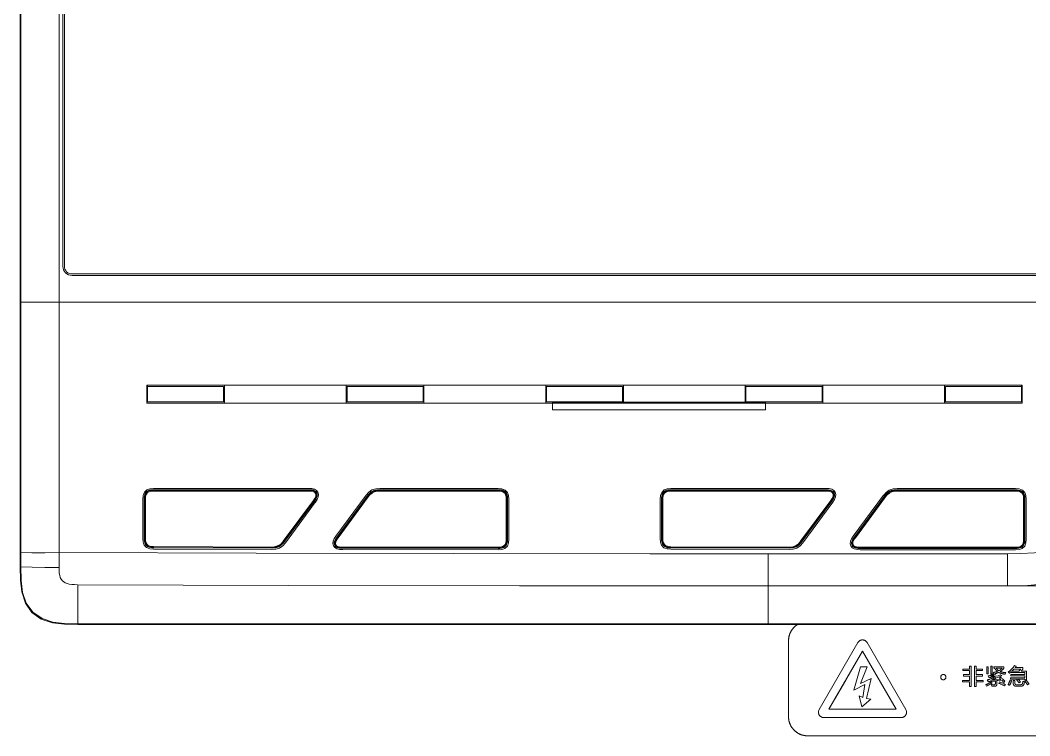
# Model space of a CAD drawing. Header units: millimetres. Extents: x 0 to 100, y -18 to 195.
# Drawn here: x 56.13 to 69.39, y 147.4 to 156.8 of the extents above; entities that cross this region are included whole.
import ezdxf

# ---------------------------------------------------------------- set-up
doc = ezdxf.new("R2010")
doc.units = ezdxf.units.MM
for name, color, linetype in [('4208-01638_A_0', 7, 'Continuous'), ('4208-01643_A_0', 7, 'Continuous'), ('4403-05132_0', 7, 'Continuous'), ('ANJIAN_A_0', 7, 'Continuous'), ('DAOGUANGZHU_A_0', 7, 'Continuous'), ('ZHUANGSHIMIANBAN_A_0', 7, 'Continuous')]:
    doc.layers.add(name, color=color, linetype=linetype)

msp = doc.modelspace()

# ---------------------------------------------------------------- linework, layer by layer
at = {"color": 0, "linetype": 'Continuous', "lineweight": 9}
for p, q in [((63.122, 151.781), (63.122, 151.681)), ((65.921, 151.781), (63.122, 151.781)), ((65.921, 151.681), (63.122, 151.681)), ((65.921, 151.781), (65.921, 151.681)), ((67.134, 148.623), (66.626, 147.743)), ((67.14, 148.632), (67.134, 148.623)), ((67.256, 148.623), (67.249, 148.632)), ((67.764, 147.743), (67.256, 148.623)), ((66.974, 148.129), (67.195, 148.511)), ((67.195, 148.511), (67.636, 147.747)), ((67.082, 147.996), (67.168, 148.305)), ((67.257, 148.305), (67.167, 148.084)), ((67.168, 148.305), (67.257, 148.305)), ((66.754, 147.747), (66.974, 148.129)), ((67.167, 148.084), (67.308, 148.151)), ((67.308, 148.151), (67.246, 147.889)), ((67.223, 148.073), (67.082, 147.996)), ((67.197, 147.902), (67.223, 148.073)), ((67.184, 147.781), (67.149, 147.923)), ((67.149, 147.923), (67.197, 147.902)), ((67.303, 147.882), (67.184, 147.781)), ((67.246, 147.889), (67.303, 147.882)), ((66.618, 147.722), (66.617, 147.711)), ((66.621, 147.733), (66.618, 147.722)), ((66.626, 147.743), (66.621, 147.733)), ((67.636, 147.747), (66.754, 147.747)), ((67.769, 147.733), (67.764, 147.743)), ((67.772, 147.722), (67.769, 147.733)), ((67.773, 147.711), (67.772, 147.722)), ((66.636, 147.659), (66.644, 147.652)), ((66.644, 147.652), (66.654, 147.646)), ((66.654, 147.646), (66.664, 147.641)), ((66.664, 147.641), (66.676, 147.639)), ((66.676, 147.639), (66.687, 147.638)), ((66.687, 147.638), (67.703, 147.638))]:
    msp.add_line(p, q, dxfattribs=at)
for points in [[(67.189, 148.658), (67.175, 148.656), (67.162, 148.651), (67.15, 148.643), (67.14, 148.632)], [(67.249, 148.632), (67.237, 148.644), (67.222, 148.653), (67.206, 148.657), (67.189, 148.658)], [(68.221, 148.169), (68.224, 148.182), (68.231, 148.193), (68.242, 148.201), (68.255, 148.204), (68.269, 148.201), (68.28, 148.194), (68.288, 148.183), (68.29, 148.169)], [(68.29, 148.169), (68.288, 148.156), (68.28, 148.145), (68.269, 148.137), (68.256, 148.134), (68.243, 148.137), (68.231, 148.144), (68.224, 148.156), (68.221, 148.169)], [(66.617, 147.711), (66.617, 147.697), (66.621, 147.683), (66.627, 147.67), (66.636, 147.659)], [(67.703, 147.638), (67.721, 147.64), (67.739, 147.648), (67.754, 147.659), (67.765, 147.675), (67.771, 147.692), (67.773, 147.711)]]:
    msp.add_lwpolyline(points, dxfattribs=at)
at = {"layer": '4208-01638_A_0', "color": 0, "linetype": 'Continuous', "lineweight": 9}
for p, q in [((56.135, 149.617), (56.135, 153.099)), ((56.135, 153.099), (76.238, 153.096)), ((56.145, 153.099), (56.145, 149.617)), ((56.645, 153.099), (56.645, 149.805)), ((57.797, 152.006), (57.797, 151.77)), ((69.293, 152.005), (57.797, 152.006)), ((58.816, 151.769), (58.816, 152.006)), ((60.416, 152.006), (60.416, 151.769)), ((61.436, 151.769), (61.436, 152.006)), ((63.035, 152.005), (63.035, 151.769)), ((64.055, 151.769), (64.055, 152.005)), ((65.654, 152.005), (65.654, 151.769)), ((66.674, 151.769), (66.674, 152.005)), ((68.273, 152.005), (68.273, 151.768)), ((69.293, 151.768), (69.293, 152.005)), ((58.816, 151.769), (57.797, 151.77)), ((58.816, 151.769), (60.416, 151.769)), ((60.416, 151.769), (66.674, 151.769)), ((66.674, 151.769), (68.273, 151.768)), ((69.293, 151.768), (68.273, 151.768)), ((57.886, 150.649), (59.922, 150.649)), ((60.855, 150.649), (62.411, 150.649)), ((64.679, 150.649), (66.715, 150.648)), ((67.648, 150.648), (69.203, 150.648)), ((57.744, 149.991), (57.744, 150.508)), ((60.012, 150.471), (59.617, 149.935)), ((60.281, 150.022), (60.677, 150.559)), ((62.552, 150.507), (62.552, 149.982)), ((64.537, 149.991), (64.537, 150.507)), ((66.805, 150.47), (66.409, 149.935)), ((67.073, 150.021), (67.47, 150.558)), ((69.345, 150.507), (69.345, 149.982)), ((56.645, 149.805), (56.645, 149.571)), ((59.438, 149.845), (57.886, 149.85)), ((62.411, 149.841), (60.37, 149.844)), ((66.231, 149.845), (64.678, 149.849)), ((69.203, 149.84), (67.163, 149.843)), ((64.404, 149.79), (65.955, 149.79)), ((65.955, 148.87), (65.955, 149.79)), ((65.955, 149.79), (69.098, 149.79)), ((69.098, 149.37), (69.098, 149.79)), ((56.137, 149.445), (56.135, 149.617)), ((56.145, 149.617), (56.135, 149.617)), ((59.662, 149.375), (56.887, 149.384)), ((56.891, 148.871), (56.891, 149.384)), ((65.955, 149.37), (75.495, 149.369)), ((56.891, 148.861), (56.716, 148.864)), ((56.891, 148.861), (56.891, 148.871)), ((56.891, 148.871), (75.491, 148.869)), ((75.491, 148.859), (56.891, 148.861))]:
    msp.add_line(p, q, dxfattribs=at)
for points in [[(57.744, 150.507), (57.748, 150.556), (57.765, 150.598), (57.796, 150.629), (57.838, 150.645), (57.886, 150.648)], [(59.922, 150.648), (59.962, 150.646), (59.998, 150.638), (60.026, 150.621), (60.044, 150.598), (60.052, 150.57), (60.049, 150.537), (60.034, 150.503), (60.012, 150.47)], [(60.677, 150.558), (60.711, 150.598), (60.753, 150.628), (60.803, 150.644), (60.855, 150.648)], [(62.411, 150.648), (62.46, 150.644), (62.501, 150.627), (62.532, 150.596), (62.548, 150.555), (62.552, 150.507)], [(64.537, 150.506), (64.541, 150.555), (64.558, 150.597), (64.589, 150.628), (64.63, 150.644), (64.679, 150.648)], [(66.715, 150.647), (66.755, 150.646), (66.791, 150.637), (66.819, 150.621), (66.837, 150.598), (66.845, 150.569), (66.842, 150.536), (66.827, 150.502), (66.805, 150.469)], [(67.47, 150.557), (67.504, 150.597), (67.546, 150.627), (67.596, 150.643), (67.648, 150.647)], [(69.098, 149.79), (69.275, 149.792), (69.452, 149.802), (69.628, 149.823), (69.801, 149.859), (69.97, 149.913), (70.133, 149.984), (70.286, 150.072), (70.429, 150.176), (70.561, 150.293), (70.683, 150.422), (70.795, 150.558), (70.902, 150.699)], [(69.203, 150.647), (69.253, 150.643), (69.294, 150.627), (69.325, 150.595), (69.341, 150.554), (69.345, 150.506)], [(71.24, 150.451), (71.086, 150.249), (70.935, 150.076), (70.785, 149.928), (70.635, 149.804), (70.482, 149.7), (70.326, 149.611), (70.162, 149.537), (69.988, 149.476), (69.8, 149.428), (69.593, 149.394), (69.362, 149.375), (69.098, 149.37)], [(57.885, 149.85), (57.837, 149.854), (57.795, 149.871), (57.764, 149.902), (57.748, 149.943), (57.744, 149.991)], [(59.617, 149.935), (59.583, 149.896), (59.54, 149.865), (59.49, 149.849), (59.438, 149.845)], [(60.37, 149.844), (60.33, 149.845), (60.294, 149.854), (60.266, 149.871), (60.248, 149.894), (60.24, 149.923), (60.243, 149.955), (60.258, 149.989), (60.281, 150.022)], [(62.552, 149.982), (62.548, 149.933), (62.531, 149.892), (62.5, 149.861), (62.459, 149.845), (62.411, 149.842)], [(64.678, 149.849), (64.629, 149.853), (64.588, 149.87), (64.557, 149.901), (64.541, 149.942), (64.537, 149.991)], [(66.409, 149.935), (66.375, 149.895), (66.333, 149.865), (66.283, 149.849), (66.231, 149.845)], [(67.163, 149.843), (67.123, 149.845), (67.087, 149.853), (67.059, 149.87), (67.041, 149.893), (67.033, 149.922), (67.036, 149.954), (67.051, 149.988), (67.073, 150.021)], [(69.345, 149.982), (69.341, 149.932), (69.324, 149.891), (69.293, 149.86), (69.252, 149.844), (69.203, 149.842)], [(56.645, 149.805), (56.456, 149.802), (56.288, 149.802), (56.145, 149.805)], [(56.645, 149.805), (59.231, 149.797), (61.818, 149.792), (64.404, 149.79)], [(56.145, 149.618), (56.148, 149.441), (56.167, 149.283), (56.215, 149.14), (56.3, 149.021), (56.421, 148.938), (56.563, 148.892), (56.718, 148.874), (56.891, 148.871)], [(56.645, 149.611), (56.459, 149.611), (56.291, 149.613), (56.145, 149.618)], [(56.645, 149.571), (56.647, 149.536), (56.653, 149.505), (56.661, 149.478), (56.674, 149.455), (56.689, 149.436), (56.707, 149.42), (56.727, 149.408), (56.751, 149.398), (56.779, 149.392), (56.811, 149.387), (56.847, 149.385), (56.887, 149.384)], [(56.716, 148.864), (56.557, 148.882), (56.412, 148.931), (56.289, 149.019), (56.203, 149.143), (56.155, 149.288), (56.137, 149.445)], [(59.662, 149.375), (62.69, 149.371), (65.955, 149.37)]]:
    msp.add_lwpolyline(points, dxfattribs=at)
at = {"layer": '4208-01643_A_0', "color": 0, "linetype": 'Continuous', "lineweight": 9}
for p, q in [((56.135, 165.446), (56.135, 153.096)), ((56.145, 165.446), (56.145, 153.096)), ((56.645, 153.096), (56.645, 165.457)), ((56.695, 165.442), (56.695, 153.566)), ((56.815, 153.446), (75.568, 153.446)), ((76.248, 153.096), (56.135, 153.096))]:
    msp.add_line(p, q, dxfattribs=at)
msp.add_arc((56.815, 153.566), 0.12, 180, 270, dxfattribs=at)
at = {"layer": '4403-05132_0', "color": 0, "linetype": 'Continuous', "lineweight": 9}
for p, q in [((66.255, 148.769), (66.259, 148.776)), ((66.295, 148.823), (66.297, 148.826)), ((66.223, 148.648), (66.223, 147.648)), ((66.231, 148.71), (66.233, 148.716)), ((67.134, 148.623), (66.626, 147.743)), ((67.14, 148.632), (67.134, 148.623)), ((67.256, 148.623), (67.249, 148.632)), ((67.764, 147.743), (67.256, 148.623)), ((67.195, 148.511), (66.754, 147.747)), ((67.636, 147.747), (67.195, 148.511)), ((67.082, 147.996), (67.168, 148.305)), ((67.257, 148.305), (67.167, 148.084)), ((67.168, 148.305), (67.257, 148.305)), ((68.514, 148.256), (68.514, 148.276)), ((68.514, 148.276), (68.599, 148.276)), ((68.599, 148.256), (68.514, 148.256)), ((68.599, 148.276), (68.599, 148.315)), ((68.599, 148.315), (68.621, 148.315)), ((68.599, 148.202), (68.599, 148.256)), ((68.621, 148.315), (68.621, 148.047)), ((68.665, 148.047), (68.665, 148.315)), ((68.665, 148.315), (68.687, 148.315)), ((68.687, 148.315), (68.687, 148.276)), ((68.687, 148.276), (68.772, 148.276)), ((68.687, 148.256), (68.687, 148.202)), ((68.772, 148.256), (68.687, 148.256)), ((68.772, 148.276), (68.772, 148.256)), ((68.825, 148.214), (68.825, 148.306)), ((68.825, 148.306), (68.845, 148.306)), ((68.845, 148.214), (68.825, 148.214)), ((68.845, 148.306), (68.845, 148.214)), ((68.879, 148.211), (68.879, 148.313)), ((68.879, 148.313), (68.899, 148.313)), ((68.899, 148.211), (68.879, 148.211)), ((68.899, 148.313), (68.899, 148.211)), ((68.918, 148.286), (68.918, 148.303)), ((68.918, 148.303), (69.05, 148.303)), ((68.931, 148.286), (68.918, 148.286)), ((68.935, 148.215), (68.944, 148.208)), ((69.027, 148.286), (68.951, 148.286)), ((69.05, 148.303), (69.05, 148.285)), ((69.145, 148.23), (69.145, 148.24)), ((69.328, 148.23), (69.145, 148.23)), ((69.155, 148.249), (69.25, 148.249)), ((69.274, 148.276), (69.182, 148.276)), ((69.19, 148.32), (69.213, 148.315)), ((69.198, 148.294), (69.301, 148.294)), ((69.301, 148.276), (69.276, 148.249)), ((69.276, 148.249), (69.349, 148.249)), ((69.301, 148.294), (69.301, 148.276)), ((69.328, 148.205), (69.328, 148.23)), ((69.349, 148.249), (69.349, 148.134)), ((66.754, 147.747), (66.974, 148.129)), ((67.167, 148.084), (67.308, 148.151)), ((67.308, 148.151), (67.246, 147.889)), ((68.509, 148.107), (68.509, 148.127)), ((68.509, 148.127), (68.599, 148.127)), ((68.599, 148.107), (68.509, 148.107)), ((68.519, 148.182), (68.519, 148.202)), ((68.519, 148.202), (68.599, 148.202)), ((68.599, 148.182), (68.519, 148.182)), ((68.599, 148.127), (68.599, 148.182)), ((68.599, 148.047), (68.599, 148.107)), ((68.687, 148.202), (68.768, 148.202)), ((68.687, 148.182), (68.687, 148.127)), ((68.768, 148.182), (68.687, 148.182)), ((68.687, 148.127), (68.778, 148.127)), ((68.687, 148.107), (68.687, 148.047)), ((68.778, 148.107), (68.687, 148.107)), ((68.768, 148.202), (68.768, 148.182)), ((68.778, 148.127), (68.778, 148.107)), ((68.843, 148.111), (68.832, 148.133)), ((68.844, 148.184), (68.849, 148.186)), ((68.853, 148.163), (68.844, 148.184)), ((68.881, 148.182), (68.902, 148.183)), ((68.885, 148.198), (68.894, 148.202)), ((68.886, 148.108), (68.899, 148.092)), ((68.907, 148.117), (68.888, 148.116)), ((68.906, 148.168), (68.893, 148.168)), ((68.902, 148.183), (68.938, 148.184)), ((68.939, 148.17), (68.906, 148.168)), ((68.939, 148.118), (68.907, 148.117)), ((68.931, 148.134), (68.972, 148.136)), ((68.944, 148.208), (68.933, 148.203)), ((68.938, 148.184), (68.974, 148.185)), ((68.939, 148.085), (68.939, 148.118)), ((69.028, 148.123), (68.96, 148.119)), ((68.96, 148.119), (68.96, 148.082)), ((68.972, 148.136), (69.012, 148.138)), ((68.974, 148.185), (69.008, 148.201)), ((68.983, 148.091), (68.994, 148.107)), ((68.993, 148.156), (69.008, 148.168)), ((69.012, 148.138), (68.993, 148.156)), ((69.008, 148.201), (69.023, 148.188)), ((69.049, 148.101), (69.028, 148.123)), ((69.065, 148.116), (69.049, 148.101)), ((69.131, 148.129), (69.151, 148.123)), ((69.136, 148.143), (69.136, 148.161)), ((69.136, 148.161), (69.328, 148.161)), ((69.232, 148.143), (69.136, 148.143)), ((69.142, 148.187), (69.142, 148.205)), ((69.142, 148.205), (69.328, 148.205)), ((69.328, 148.187), (69.142, 148.187)), ((69.174, 148.087), (69.174, 148.127)), ((69.174, 148.127), (69.196, 148.127)), ((69.196, 148.127), (69.196, 148.088)), ((69.219, 148.133), (69.232, 148.143)), ((69.328, 148.143), (69.237, 148.143)), ((69.268, 148.108), (69.25, 148.095)), ((69.298, 148.103), (69.299, 148.108)), ((69.321, 148.104), (69.319, 148.097)), ((69.321, 148.107), (69.321, 148.104)), ((69.327, 148.119), (69.344, 148.13)), ((69.328, 148.161), (69.328, 148.187)), ((69.328, 148.134), (69.328, 148.143)), ((69.349, 148.134), (69.328, 148.134)), ((69.38, 148.08), (69.361, 148.067)), ((67.223, 148.073), (67.082, 147.996)), ((67.197, 147.902), (67.223, 148.073)), ((68.621, 148.047), (68.599, 148.047)), ((68.687, 148.047), (68.665, 148.047)), ((68.824, 148.052), (68.813, 148.07)), ((68.928, 148.049), (68.893, 148.05)), ((68.899, 148.071), (68.912, 148.07)), ((69.07, 148.073), (69.058, 148.054)), ((69.277, 148.051), (69.206, 148.051)), ((69.212, 148.07), (69.274, 148.07)), ((67.184, 147.781), (67.149, 147.923)), ((67.149, 147.923), (67.197, 147.902)), ((67.303, 147.882), (67.184, 147.781)), ((67.246, 147.889), (67.303, 147.882)), ((66.618, 147.722), (66.617, 147.711)), ((66.621, 147.733), (66.618, 147.722)), ((66.626, 147.743), (66.621, 147.733)), ((67.636, 147.747), (66.754, 147.747)), ((67.769, 147.733), (67.764, 147.743)), ((67.772, 147.722), (67.769, 147.733)), ((67.773, 147.711), (67.772, 147.722)), ((66.233, 147.58), (66.231, 147.587)), ((66.636, 147.659), (66.644, 147.652)), ((66.644, 147.652), (66.654, 147.646)), ((66.654, 147.646), (66.664, 147.641)), ((66.664, 147.641), (66.676, 147.639)), ((66.676, 147.639), (66.687, 147.638)), ((66.687, 147.638), (67.703, 147.638)), ((66.259, 147.52), (66.255, 147.527)), ((66.298, 147.47), (66.295, 147.473)), ((66.352, 147.43), (66.345, 147.434)), ((66.411, 147.406), (66.405, 147.408)), ((66.473, 147.398), (75.969, 147.398))]:
    msp.add_line(p, q, dxfattribs=at)
for points in [[(66.233, 148.716), (66.234, 148.719), (66.235, 148.722), (66.236, 148.725), (66.237, 148.729), (66.238, 148.732), (66.239, 148.735), (66.24, 148.738), (66.242, 148.741), (66.243, 148.745), (66.244, 148.748), (66.246, 148.751), (66.247, 148.754), (66.249, 148.757), (66.25, 148.76), (66.252, 148.763), (66.253, 148.766), (66.255, 148.769)], [(66.259, 148.776), (66.26, 148.779), (66.262, 148.782), (66.264, 148.784), (66.266, 148.787), (66.268, 148.79), (66.27, 148.793), (66.272, 148.795), (66.273, 148.798), (66.275, 148.801), (66.278, 148.803), (66.28, 148.806), (66.282, 148.809), (66.284, 148.811), (66.286, 148.814), (66.288, 148.816), (66.29, 148.818), (66.293, 148.821), (66.295, 148.823)], [(66.297, 148.826), (66.3, 148.828), (66.302, 148.83), (66.304, 148.832), (66.306, 148.834), (66.309, 148.836), (66.311, 148.838), (66.313, 148.84), (66.316, 148.842), (66.318, 148.844), (66.321, 148.846), (66.323, 148.848), (66.326, 148.849), (66.328, 148.851), (66.331, 148.853), (66.333, 148.855), (66.336, 148.856), (66.338, 148.858), (66.341, 148.86)], [(66.223, 148.648), (66.223, 148.651), (66.223, 148.654), (66.223, 148.658), (66.223, 148.661), (66.224, 148.664), (66.224, 148.667), (66.224, 148.671), (66.224, 148.674), (66.225, 148.677), (66.225, 148.68), (66.226, 148.684), (66.226, 148.687), (66.227, 148.69), (66.227, 148.693), (66.228, 148.697), (66.229, 148.7), (66.229, 148.703), (66.23, 148.706), (66.231, 148.71)], [(67.189, 148.658), (67.188, 148.658), (67.186, 148.658), (67.185, 148.658), (67.183, 148.658), (67.182, 148.658), (67.18, 148.657), (67.179, 148.657), (67.178, 148.657), (67.176, 148.656), (67.175, 148.656), (67.173, 148.655), (67.172, 148.655), (67.17, 148.655), (67.169, 148.654), (67.167, 148.653), (67.166, 148.653), (67.165, 148.652), (67.163, 148.652), (67.162, 148.651), (67.16, 148.65), (67.159, 148.649), (67.158, 148.649), (67.156, 148.648), (67.155, 148.647), (67.154, 148.646), (67.153, 148.645), (67.151, 148.644), (67.15, 148.643), (67.149, 148.642), (67.148, 148.641), (67.147, 148.64), (67.146, 148.639), (67.145, 148.638), (67.144, 148.637), (67.143, 148.636), (67.142, 148.635), (67.141, 148.634), (67.14, 148.632)], [(67.249, 148.632), (67.248, 148.634), (67.247, 148.635), (67.246, 148.636), (67.245, 148.637), (67.244, 148.639), (67.243, 148.64), (67.241, 148.641), (67.24, 148.642), (67.239, 148.643), (67.237, 148.644), (67.236, 148.645), (67.235, 148.646), (67.233, 148.647), (67.232, 148.648), (67.23, 148.649), (67.229, 148.65), (67.227, 148.65), (67.226, 148.651), (67.224, 148.652), (67.222, 148.653), (67.221, 148.653), (67.219, 148.654), (67.218, 148.654), (67.216, 148.655), (67.214, 148.655), (67.213, 148.656), (67.211, 148.656), (67.209, 148.657), (67.208, 148.657), (67.206, 148.657), (67.204, 148.658), (67.203, 148.658), (67.201, 148.658), (67.199, 148.658), (67.198, 148.658), (67.196, 148.658), (67.194, 148.658), (67.193, 148.658), (67.191, 148.658), (67.189, 148.658)], [(68.894, 148.202), (68.899, 148.204), (68.903, 148.206), (68.906, 148.208), (68.91, 148.21), (68.914, 148.212), (68.917, 148.214), (68.921, 148.216)], [(68.912, 148.231), (68.915, 148.232), (68.918, 148.232), (68.92, 148.232), (68.923, 148.233), (68.926, 148.233), (68.928, 148.234), (68.931, 148.234), (68.934, 148.235), (68.936, 148.235), (68.939, 148.236), (68.942, 148.237), (68.944, 148.237), (68.947, 148.238), (68.949, 148.239), (68.952, 148.24), (68.955, 148.24), (68.957, 148.241), (68.96, 148.242), (68.962, 148.243), (68.965, 148.244)], [(68.921, 148.216), (68.921, 148.217), (68.92, 148.218), (68.92, 148.219), (68.919, 148.22), (68.919, 148.221), (68.918, 148.222), (68.918, 148.223), (68.917, 148.224), (68.916, 148.225), (68.916, 148.226), (68.915, 148.227), (68.915, 148.228), (68.914, 148.228), (68.913, 148.229), (68.913, 148.23), (68.912, 148.231)], [(68.965, 148.244), (68.963, 148.246), (68.961, 148.247), (68.96, 148.248), (68.958, 148.25), (68.956, 148.252), (68.955, 148.253), (68.953, 148.255), (68.952, 148.256), (68.95, 148.258), (68.949, 148.26), (68.947, 148.261), (68.946, 148.263), (68.944, 148.265), (68.943, 148.267), (68.941, 148.269), (68.94, 148.27), (68.939, 148.272), (68.937, 148.274), (68.936, 148.276), (68.935, 148.278), (68.934, 148.28), (68.933, 148.282), (68.932, 148.284), (68.931, 148.286)], [(68.983, 148.232), (68.98, 148.231), (68.977, 148.23), (68.974, 148.229), (68.972, 148.228), (68.969, 148.226), (68.966, 148.225), (68.963, 148.224), (68.96, 148.223), (68.958, 148.222), (68.955, 148.221), (68.952, 148.22), (68.949, 148.219), (68.946, 148.219), (68.943, 148.218), (68.941, 148.217), (68.938, 148.216), (68.935, 148.215)], [(68.951, 148.286), (68.952, 148.284), (68.953, 148.283), (68.954, 148.281), (68.955, 148.28), (68.956, 148.278), (68.957, 148.277), (68.959, 148.275), (68.96, 148.274), (68.961, 148.272), (68.962, 148.271), (68.964, 148.27), (68.965, 148.268), (68.966, 148.267), (68.968, 148.266), (68.969, 148.264), (68.97, 148.263), (68.972, 148.262), (68.973, 148.261), (68.975, 148.259), (68.976, 148.258), (68.978, 148.257), (68.979, 148.256), (68.981, 148.255), (68.982, 148.254), (68.984, 148.253)], [(69.064, 148.208), (69.06, 148.209), (69.056, 148.209), (69.052, 148.21), (69.048, 148.211), (69.045, 148.211), (69.041, 148.212), (69.038, 148.213), (69.035, 148.213), (69.032, 148.214), (69.029, 148.215), (69.026, 148.215), (69.023, 148.216), (69.02, 148.217), (69.017, 148.218), (69.014, 148.219), (69.011, 148.22), (69.008, 148.221), (69.005, 148.222), (69.002, 148.223), (68.999, 148.224), (68.996, 148.226), (68.994, 148.227), (68.991, 148.228), (68.988, 148.229), (68.985, 148.231), (68.983, 148.232)], [(68.984, 148.253), (68.986, 148.254), (68.989, 148.255), (68.991, 148.257), (68.993, 148.258), (68.995, 148.259), (68.997, 148.261), (69, 148.262), (69.002, 148.264), (69.004, 148.265), (69.006, 148.267), (69.008, 148.268), (69.01, 148.27), (69.012, 148.272), (69.014, 148.273), (69.016, 148.275), (69.018, 148.277), (69.02, 148.279), (69.022, 148.28), (69.024, 148.282), (69.026, 148.284), (69.027, 148.286)], [(69.05, 148.285), (69.049, 148.283), (69.047, 148.281), (69.045, 148.279), (69.044, 148.277), (69.042, 148.275), (69.04, 148.273), (69.038, 148.271), (69.036, 148.269), (69.034, 148.267), (69.032, 148.266), (69.03, 148.264), (69.028, 148.262), (69.026, 148.26), (69.024, 148.259), (69.022, 148.257), (69.02, 148.255), (69.018, 148.254), (69.016, 148.252), (69.014, 148.25), (69.012, 148.249), (69.009, 148.247), (69.007, 148.246), (69.005, 148.245), (69.003, 148.243)], [(69.003, 148.243), (69.005, 148.242), (69.008, 148.241), (69.01, 148.24), (69.013, 148.239), (69.016, 148.238), (69.018, 148.238), (69.021, 148.237), (69.025, 148.236), (69.028, 148.235), (69.031, 148.234), (69.034, 148.234), (69.037, 148.233), (69.04, 148.233), (69.043, 148.232), (69.046, 148.232), (69.05, 148.231), (69.053, 148.231), (69.056, 148.23), (69.059, 148.23), (69.062, 148.23), (69.065, 148.23), (69.069, 148.229), (69.072, 148.229), (69.075, 148.229)], [(69.075, 148.229), (69.074, 148.227), (69.073, 148.225), (69.072, 148.224), (69.071, 148.222), (69.07, 148.22), (69.069, 148.218), (69.068, 148.216), (69.067, 148.214), (69.066, 148.212), (69.065, 148.21), (69.064, 148.208)], [(69.106, 148.236), (69.11, 148.239), (69.115, 148.242), (69.119, 148.245), (69.123, 148.249), (69.128, 148.252), (69.132, 148.255), (69.135, 148.258), (69.138, 148.261), (69.142, 148.264), (69.145, 148.267), (69.148, 148.27), (69.151, 148.273), (69.154, 148.276), (69.157, 148.279), (69.16, 148.282), (69.163, 148.285), (69.166, 148.289), (69.169, 148.292), (69.172, 148.295), (69.175, 148.299), (69.177, 148.302), (69.18, 148.306), (69.183, 148.309), (69.185, 148.313), (69.187, 148.316), (69.19, 148.32)], [(69.122, 148.222), (69.12, 148.223), (69.119, 148.224), (69.118, 148.225), (69.117, 148.227), (69.115, 148.228), (69.114, 148.229), (69.113, 148.23), (69.111, 148.231), (69.11, 148.233), (69.109, 148.234), (69.106, 148.236)], [(69.145, 148.24), (69.143, 148.238), (69.141, 148.237), (69.138, 148.235), (69.136, 148.233), (69.134, 148.231), (69.131, 148.229), (69.129, 148.227), (69.127, 148.225), (69.124, 148.223), (69.122, 148.222)], [(69.182, 148.276), (69.18, 148.274), (69.178, 148.271), (69.176, 148.269), (69.173, 148.267), (69.171, 148.264), (69.169, 148.262), (69.167, 148.26), (69.164, 148.257), (69.162, 148.255), (69.16, 148.253), (69.157, 148.251), (69.155, 148.249)], [(69.213, 148.315), (69.211, 148.313), (69.21, 148.311), (69.209, 148.309), (69.208, 148.308), (69.207, 148.306), (69.205, 148.304), (69.204, 148.303), (69.203, 148.301), (69.202, 148.299), (69.2, 148.297), (69.199, 148.296), (69.198, 148.294)], [(69.25, 148.249), (69.253, 148.252), (69.256, 148.255), (69.259, 148.259), (69.262, 148.262), (69.265, 148.266), (69.268, 148.269), (69.271, 148.272), (69.274, 148.276)], [(68.221, 148.169), (68.221, 148.17), (68.221, 148.172), (68.221, 148.173), (68.222, 148.175), (68.222, 148.176), (68.222, 148.177), (68.222, 148.179), (68.223, 148.18), (68.223, 148.181), (68.224, 148.182), (68.224, 148.184), (68.225, 148.185), (68.226, 148.186), (68.226, 148.187), (68.227, 148.188), (68.228, 148.189), (68.229, 148.191), (68.229, 148.192), (68.23, 148.193), (68.231, 148.193), (68.232, 148.194), (68.233, 148.195), (68.234, 148.196), (68.235, 148.197), (68.236, 148.198), (68.238, 148.198), (68.239, 148.199), (68.24, 148.2), (68.241, 148.2), (68.242, 148.201), (68.244, 148.201), (68.245, 148.202), (68.246, 148.202), (68.248, 148.203), (68.249, 148.203), (68.25, 148.203), (68.252, 148.203), (68.253, 148.204), (68.254, 148.204), (68.256, 148.204), (68.257, 148.204), (68.258, 148.204), (68.26, 148.203), (68.261, 148.203), (68.262, 148.203), (68.264, 148.203), (68.265, 148.202), (68.266, 148.202), (68.268, 148.202), (68.269, 148.201), (68.27, 148.201), (68.271, 148.2), (68.273, 148.199), (68.274, 148.199), (68.275, 148.198), (68.276, 148.197), (68.277, 148.196), (68.278, 148.195), (68.279, 148.195), (68.28, 148.194), (68.281, 148.193), (68.282, 148.192), (68.283, 148.191), (68.284, 148.189), (68.285, 148.188), (68.285, 148.187), (68.286, 148.186), (68.287, 148.185), (68.287, 148.184), (68.288, 148.182), (68.288, 148.181), (68.289, 148.18), (68.289, 148.178), (68.289, 148.177), (68.29, 148.176), (68.29, 148.174), (68.29, 148.173), (68.29, 148.172), (68.29, 148.17), (68.29, 148.169)], [(68.29, 148.169), (68.29, 148.168), (68.29, 148.166), (68.29, 148.165), (68.29, 148.164), (68.29, 148.162), (68.289, 148.161), (68.289, 148.16), (68.289, 148.158), (68.288, 148.157), (68.288, 148.156), (68.287, 148.155), (68.287, 148.153), (68.286, 148.152), (68.285, 148.151), (68.285, 148.15), (68.284, 148.149), (68.283, 148.148), (68.282, 148.147), (68.281, 148.145), (68.28, 148.145), (68.279, 148.144), (68.278, 148.143), (68.277, 148.142), (68.276, 148.141), (68.275, 148.14), (68.274, 148.14), (68.273, 148.139), (68.271, 148.138), (68.27, 148.138), (68.269, 148.137), (68.268, 148.137), (68.266, 148.136), (68.265, 148.136), (68.264, 148.135), (68.263, 148.135), (68.261, 148.135), (68.26, 148.135), (68.259, 148.134), (68.257, 148.134), (68.256, 148.134), (68.254, 148.134), (68.253, 148.134), (68.252, 148.135), (68.25, 148.135), (68.249, 148.135), (68.248, 148.135), (68.246, 148.136), (68.245, 148.136), (68.244, 148.137), (68.243, 148.137), (68.241, 148.138), (68.24, 148.138), (68.239, 148.139), (68.238, 148.139), (68.236, 148.14), (68.235, 148.141), (68.234, 148.142), (68.233, 148.143), (68.232, 148.144), (68.231, 148.145), (68.23, 148.145), (68.229, 148.147), (68.229, 148.148), (68.228, 148.149), (68.227, 148.15), (68.226, 148.151), (68.226, 148.152), (68.225, 148.153), (68.224, 148.155), (68.224, 148.156), (68.223, 148.157), (68.223, 148.158), (68.222, 148.16), (68.222, 148.161), (68.222, 148.162), (68.222, 148.164), (68.221, 148.165), (68.221, 148.166), (68.221, 148.168), (68.221, 148.169)], [(68.813, 148.07), (68.817, 148.072), (68.821, 148.074), (68.826, 148.076), (68.83, 148.078), (68.834, 148.079), (68.838, 148.081), (68.842, 148.083), (68.846, 148.085), (68.85, 148.088), (68.854, 148.09), (68.858, 148.092), (68.862, 148.094), (68.866, 148.096), (68.87, 148.099), (68.874, 148.101), (68.878, 148.104), (68.882, 148.106), (68.886, 148.108)], [(68.899, 148.092), (68.893, 148.089), (68.886, 148.085), (68.879, 148.081), (68.872, 148.077), (68.865, 148.073), (68.859, 148.07), (68.852, 148.066), (68.845, 148.063), (68.838, 148.059), (68.831, 148.056), (68.824, 148.052)], [(68.832, 148.133), (68.834, 148.134), (68.836, 148.134), (68.838, 148.134), (68.84, 148.135), (68.842, 148.135), (68.844, 148.136), (68.846, 148.136), (68.848, 148.137), (68.851, 148.137), (68.853, 148.138), (68.855, 148.139), (68.857, 148.139), (68.859, 148.14), (68.861, 148.14), (68.863, 148.141), (68.865, 148.142), (68.867, 148.142)], [(68.888, 148.116), (68.882, 148.115), (68.875, 148.115), (68.872, 148.115), (68.868, 148.115), (68.865, 148.114), (68.861, 148.114), (68.857, 148.114), (68.854, 148.113), (68.85, 148.113), (68.847, 148.112), (68.843, 148.111)], [(68.849, 148.186), (68.852, 148.186), (68.855, 148.187), (68.857, 148.188), (68.86, 148.188), (68.862, 148.189), (68.865, 148.19), (68.868, 148.191), (68.87, 148.192), (68.873, 148.193), (68.875, 148.194), (68.878, 148.195), (68.88, 148.196), (68.885, 148.198)], [(68.893, 148.168), (68.887, 148.167), (68.88, 148.167), (68.874, 148.166), (68.871, 148.166), (68.869, 148.165), (68.866, 148.165), (68.863, 148.165), (68.861, 148.165), (68.858, 148.164), (68.856, 148.164), (68.853, 148.163)], [(68.867, 148.142), (68.877, 148.146), (68.886, 148.15), (68.895, 148.153), (68.904, 148.156), (68.913, 148.16), (68.921, 148.163), (68.93, 148.167), (68.939, 148.17)], [(69.023, 148.188), (69.013, 148.183), (69.002, 148.178), (68.991, 148.174), (68.979, 148.169), (68.967, 148.164), (68.955, 148.159), (68.942, 148.154), (68.93, 148.149), (68.918, 148.145), (68.905, 148.14), (68.893, 148.136), (68.88, 148.131)], [(68.88, 148.131), (68.896, 148.132), (68.931, 148.134)], [(68.933, 148.203), (68.92, 148.198), (68.914, 148.195), (68.907, 148.193), (68.901, 148.19), (68.894, 148.187), (68.887, 148.185), (68.881, 148.182)], [(68.912, 148.07), (68.913, 148.07), (68.914, 148.07), (68.916, 148.07), (68.917, 148.07), (68.918, 148.07), (68.919, 148.07), (68.921, 148.07), (68.922, 148.07), (68.923, 148.07), (68.924, 148.07), (68.925, 148.07), (68.925, 148.07), (68.926, 148.07), (68.926, 148.07), (68.927, 148.07), (68.928, 148.07), (68.928, 148.07), (68.929, 148.07), (68.93, 148.071), (68.93, 148.071), (68.931, 148.071), (68.931, 148.071), (68.932, 148.071), (68.933, 148.072), (68.933, 148.072), (68.934, 148.072), (68.934, 148.073), (68.935, 148.073), (68.935, 148.073), (68.935, 148.074), (68.936, 148.074), (68.936, 148.075), (68.936, 148.075), (68.937, 148.076), (68.937, 148.076), (68.937, 148.077), (68.938, 148.078), (68.938, 148.078), (68.938, 148.079), (68.938, 148.079), (68.938, 148.08), (68.938, 148.081), (68.939, 148.081), (68.939, 148.082), (68.939, 148.083), (68.939, 148.083), (68.939, 148.084), (68.939, 148.084), (68.939, 148.085)], [(68.96, 148.082), (68.96, 148.081), (68.96, 148.081), (68.96, 148.08), (68.96, 148.079), (68.96, 148.078), (68.96, 148.077), (68.959, 148.076), (68.959, 148.075), (68.959, 148.074), (68.959, 148.073), (68.959, 148.072), (68.959, 148.072), (68.959, 148.071), (68.958, 148.07), (68.958, 148.069), (68.958, 148.068), (68.958, 148.067), (68.957, 148.066), (68.957, 148.066), (68.957, 148.065), (68.956, 148.064), (68.956, 148.063), (68.955, 148.062), (68.955, 148.062), (68.954, 148.061), (68.954, 148.06), (68.953, 148.06), (68.953, 148.059), (68.952, 148.058), (68.952, 148.058), (68.951, 148.057), (68.951, 148.057), (68.95, 148.056), (68.949, 148.055), (68.949, 148.055), (68.948, 148.055), (68.947, 148.054), (68.946, 148.054), (68.946, 148.053), (68.945, 148.053), (68.944, 148.053), (68.943, 148.052), (68.942, 148.052), (68.942, 148.052), (68.941, 148.051), (68.94, 148.051), (68.939, 148.051), (68.938, 148.051), (68.937, 148.05), (68.936, 148.05), (68.935, 148.05), (68.935, 148.05), (68.934, 148.05), (68.933, 148.05), (68.932, 148.05), (68.931, 148.05), (68.93, 148.05), (68.929, 148.05), (68.928, 148.049), (68.928, 148.049)], [(69.058, 148.054), (69.05, 148.058), (69.043, 148.062), (69.036, 148.066), (69.028, 148.069), (69.021, 148.073), (69.013, 148.077), (69.006, 148.08), (68.998, 148.084), (68.991, 148.087), (68.983, 148.091)], [(68.994, 148.107), (69.002, 148.104), (69.011, 148.1), (69.019, 148.096), (69.028, 148.093), (69.036, 148.089), (69.044, 148.085), (69.053, 148.081), (69.061, 148.077), (69.07, 148.073)], [(69.008, 148.168), (69.013, 148.163), (69.019, 148.158), (69.025, 148.153), (69.031, 148.147), (69.037, 148.142), (69.043, 148.137), (69.048, 148.132), (69.054, 148.127), (69.06, 148.121), (69.065, 148.116)], [(69.106, 148.07), (69.108, 148.073), (69.11, 148.076), (69.111, 148.079), (69.113, 148.082), (69.114, 148.085), (69.116, 148.088), (69.117, 148.091), (69.118, 148.094), (69.12, 148.098), (69.121, 148.101), (69.122, 148.104), (69.123, 148.107), (69.124, 148.11), (69.126, 148.113), (69.127, 148.116), (69.128, 148.12), (69.129, 148.123), (69.13, 148.126), (69.131, 148.129)], [(69.151, 148.123), (69.15, 148.119), (69.149, 148.116), (69.148, 148.112), (69.146, 148.108), (69.145, 148.105), (69.144, 148.101), (69.142, 148.097), (69.141, 148.094), (69.14, 148.09), (69.138, 148.086), (69.137, 148.083), (69.135, 148.079), (69.133, 148.076), (69.132, 148.072), (69.13, 148.069), (69.128, 148.065), (69.127, 148.062)], [(69.206, 148.051), (69.205, 148.051), (69.204, 148.051), (69.203, 148.051), (69.202, 148.051), (69.202, 148.051), (69.201, 148.051), (69.2, 148.051), (69.199, 148.051), (69.198, 148.052), (69.197, 148.052), (69.196, 148.052), (69.195, 148.052), (69.194, 148.053), (69.193, 148.053), (69.193, 148.053), (69.192, 148.053), (69.191, 148.054), (69.19, 148.054), (69.189, 148.055), (69.188, 148.055), (69.188, 148.055), (69.187, 148.056), (69.186, 148.056), (69.185, 148.057), (69.185, 148.057), (69.184, 148.058), (69.183, 148.059), (69.183, 148.059), (69.182, 148.06), (69.181, 148.06), (69.181, 148.061), (69.18, 148.062), (69.18, 148.063), (69.179, 148.063), (69.179, 148.064), (69.179, 148.065), (69.178, 148.066), (69.178, 148.066), (69.177, 148.067), (69.177, 148.068), (69.177, 148.069), (69.176, 148.07), (69.176, 148.071), (69.176, 148.071), (69.176, 148.072), (69.175, 148.073), (69.175, 148.074), (69.175, 148.075), (69.175, 148.076), (69.175, 148.077), (69.175, 148.078), (69.175, 148.079), (69.174, 148.079), (69.174, 148.08), (69.174, 148.081), (69.174, 148.082), (69.174, 148.083), (69.174, 148.084), (69.174, 148.085), (69.174, 148.086), (69.174, 148.087)], [(69.196, 148.088), (69.196, 148.087), (69.196, 148.087), (69.196, 148.086), (69.196, 148.086), (69.196, 148.085), (69.196, 148.085), (69.196, 148.085), (69.196, 148.084), (69.196, 148.084), (69.196, 148.083), (69.196, 148.083), (69.196, 148.082), (69.196, 148.082), (69.196, 148.081), (69.196, 148.081), (69.196, 148.08), (69.197, 148.08), (69.197, 148.08), (69.197, 148.079), (69.197, 148.079), (69.197, 148.078), (69.197, 148.078), (69.198, 148.077), (69.198, 148.077), (69.198, 148.077), (69.198, 148.076), (69.198, 148.076), (69.199, 148.076), (69.199, 148.075), (69.199, 148.075), (69.2, 148.075), (69.2, 148.074), (69.2, 148.074), (69.201, 148.074), (69.201, 148.073), (69.201, 148.073), (69.202, 148.073), (69.202, 148.073), (69.202, 148.072), (69.203, 148.072), (69.203, 148.072), (69.204, 148.072), (69.204, 148.072), (69.204, 148.071), (69.205, 148.071), (69.205, 148.071), (69.206, 148.071), (69.206, 148.071), (69.207, 148.071), (69.207, 148.071), (69.207, 148.071), (69.208, 148.07), (69.208, 148.07), (69.209, 148.07), (69.209, 148.07), (69.21, 148.07), (69.21, 148.07), (69.211, 148.07), (69.211, 148.07), (69.212, 148.07)], [(69.25, 148.095), (69.247, 148.098), (69.244, 148.102), (69.242, 148.105), (69.239, 148.109), (69.236, 148.113), (69.233, 148.116), (69.231, 148.12), (69.228, 148.123), (69.225, 148.126), (69.222, 148.13), (69.219, 148.133)], [(69.237, 148.143), (69.24, 148.14), (69.242, 148.137), (69.245, 148.134), (69.248, 148.131), (69.251, 148.128), (69.254, 148.125), (69.257, 148.121), (69.26, 148.118), (69.262, 148.115), (69.265, 148.112), (69.268, 148.108)], [(69.274, 148.07), (69.275, 148.07), (69.275, 148.07), (69.276, 148.07), (69.277, 148.07), (69.278, 148.07), (69.278, 148.07), (69.279, 148.071), (69.28, 148.071), (69.281, 148.071), (69.281, 148.071), (69.282, 148.071), (69.283, 148.071), (69.283, 148.072), (69.284, 148.072), (69.285, 148.072), (69.286, 148.072), (69.286, 148.073), (69.287, 148.073), (69.287, 148.074), (69.288, 148.074), (69.289, 148.075), (69.289, 148.075), (69.29, 148.076), (69.29, 148.076), (69.291, 148.077), (69.291, 148.077), (69.291, 148.078), (69.292, 148.079), (69.292, 148.079), (69.293, 148.08), (69.293, 148.081), (69.293, 148.081), (69.294, 148.082), (69.294, 148.083), (69.294, 148.083), (69.294, 148.084), (69.295, 148.085), (69.295, 148.086), (69.296, 148.088), (69.296, 148.089), (69.296, 148.09), (69.296, 148.091), (69.296, 148.092), (69.297, 148.093), (69.297, 148.094), (69.297, 148.095), (69.298, 148.103)], [(69.299, 148.108), (69.299, 148.11), (69.299, 148.113), (69.3, 148.116)], [(69.3, 148.116), (69.301, 148.115), (69.303, 148.114), (69.305, 148.113), (69.307, 148.113), (69.309, 148.112), (69.311, 148.111), (69.312, 148.111), (69.314, 148.11), (69.316, 148.109), (69.318, 148.109), (69.321, 148.107)], [(69.319, 148.097), (69.319, 148.094), (69.318, 148.092), (69.318, 148.09), (69.318, 148.088), (69.317, 148.087), (69.317, 148.085), (69.316, 148.083), (69.316, 148.081), (69.315, 148.079), (69.315, 148.078), (69.314, 148.076)], [(69.361, 148.067), (69.358, 148.072), (69.355, 148.077), (69.352, 148.082), (69.349, 148.086), (69.346, 148.091), (69.343, 148.096), (69.34, 148.1), (69.336, 148.105), (69.333, 148.11), (69.33, 148.114), (69.327, 148.119)], [(69.344, 148.13), (69.347, 148.125), (69.351, 148.121), (69.354, 148.116), (69.358, 148.112), (69.361, 148.108), (69.364, 148.103), (69.367, 148.099), (69.371, 148.094), (69.374, 148.089), (69.377, 148.085), (69.38, 148.08)], [(68.893, 148.05), (68.893, 148.052), (68.892, 148.054), (68.892, 148.057), (68.892, 148.059), (68.891, 148.061), (68.891, 148.063), (68.891, 148.065), (68.89, 148.067), (68.89, 148.07), (68.89, 148.072)], [(68.89, 148.072), (68.893, 148.071), (68.896, 148.071), (68.899, 148.071)], [(69.127, 148.062), (69.125, 148.062), (69.123, 148.063), (69.121, 148.064), (69.119, 148.065), (69.118, 148.066), (69.116, 148.067), (69.114, 148.067), (69.112, 148.068), (69.11, 148.069), (69.108, 148.07), (69.106, 148.07)], [(69.314, 148.076), (69.314, 148.075), (69.314, 148.074), (69.313, 148.073), (69.313, 148.072), (69.313, 148.071), (69.312, 148.071), (69.312, 148.07), (69.312, 148.069), (69.311, 148.068), (69.311, 148.067), (69.31, 148.066), (69.31, 148.065), (69.309, 148.065), (69.308, 148.064), (69.308, 148.063), (69.307, 148.062), (69.307, 148.062), (69.306, 148.061), (69.305, 148.06), (69.305, 148.06), (69.304, 148.059), (69.303, 148.058), (69.302, 148.058), (69.302, 148.057), (69.301, 148.057), (69.3, 148.056), (69.299, 148.056), (69.298, 148.055), (69.297, 148.055), (69.297, 148.054), (69.296, 148.054), (69.295, 148.054), (69.294, 148.053), (69.293, 148.053), (69.292, 148.053), (69.291, 148.052), (69.29, 148.052), (69.289, 148.052), (69.288, 148.052), (69.287, 148.052), (69.286, 148.051), (69.285, 148.051), (69.284, 148.051), (69.283, 148.051), (69.282, 148.051), (69.281, 148.051), (69.28, 148.051), (69.279, 148.051), (69.278, 148.051), (69.277, 148.051)], [(66.617, 147.711), (66.616, 147.709), (66.616, 147.708), (66.616, 147.706), (66.617, 147.705), (66.617, 147.703), (66.617, 147.702), (66.617, 147.7), (66.617, 147.699), (66.617, 147.697), (66.618, 147.696), (66.618, 147.694), (66.618, 147.693), (66.619, 147.691), (66.619, 147.69), (66.619, 147.688), (66.62, 147.687), (66.62, 147.685), (66.621, 147.684), (66.621, 147.682), (66.622, 147.681), (66.623, 147.679), (66.623, 147.678), (66.624, 147.676), (66.625, 147.675), (66.625, 147.674), (66.626, 147.672), (66.627, 147.671), (66.628, 147.67), (66.628, 147.668), (66.629, 147.667), (66.63, 147.666), (66.631, 147.665), (66.632, 147.664), (66.633, 147.662), (66.634, 147.661), (66.635, 147.66), (66.636, 147.659)], [(67.703, 147.638), (67.705, 147.638), (67.707, 147.638), (67.709, 147.638), (67.711, 147.638), (67.713, 147.639), (67.716, 147.639), (67.718, 147.639), (67.72, 147.64), (67.722, 147.64), (67.724, 147.641), (67.726, 147.642), (67.728, 147.643), (67.73, 147.643), (67.732, 147.644), (67.734, 147.645), (67.736, 147.646), (67.738, 147.647), (67.74, 147.648), (67.742, 147.649), (67.744, 147.651), (67.746, 147.652), (67.747, 147.653), (67.749, 147.655), (67.751, 147.656), (67.752, 147.658), (67.754, 147.659), (67.755, 147.661), (67.757, 147.662), (67.758, 147.664), (67.759, 147.666), (67.761, 147.668), (67.762, 147.67), (67.763, 147.671), (67.764, 147.673), (67.765, 147.675), (67.766, 147.677), (67.767, 147.679), (67.768, 147.681), (67.769, 147.683), (67.769, 147.685), (67.77, 147.687), (67.771, 147.69), (67.771, 147.692), (67.772, 147.694), (67.772, 147.696), (67.773, 147.698), (67.773, 147.7), (67.773, 147.702), (67.773, 147.705), (67.773, 147.707), (67.773, 147.709), (67.773, 147.711)], [(66.231, 147.587), (66.23, 147.59), (66.229, 147.593), (66.229, 147.596), (66.228, 147.6), (66.227, 147.603), (66.227, 147.606), (66.226, 147.609), (66.226, 147.613), (66.225, 147.616), (66.225, 147.619), (66.224, 147.622), (66.224, 147.626), (66.224, 147.629), (66.224, 147.632), (66.223, 147.635), (66.223, 147.639), (66.223, 147.642), (66.223, 147.645), (66.223, 147.648)], [(66.255, 147.527), (66.253, 147.53), (66.252, 147.533), (66.25, 147.536), (66.249, 147.539), (66.247, 147.542), (66.246, 147.545), (66.244, 147.549), (66.243, 147.552), (66.242, 147.555), (66.24, 147.558), (66.239, 147.561), (66.238, 147.564), (66.237, 147.567), (66.236, 147.571), (66.235, 147.574), (66.234, 147.577), (66.233, 147.58)], [(66.295, 147.473), (66.293, 147.475), (66.29, 147.478), (66.288, 147.48), (66.286, 147.483), (66.284, 147.485), (66.282, 147.488), (66.28, 147.49), (66.278, 147.493), (66.275, 147.495), (66.274, 147.498), (66.272, 147.501), (66.27, 147.503), (66.268, 147.506), (66.266, 147.509), (66.264, 147.512), (66.262, 147.514), (66.261, 147.517), (66.259, 147.52)], [(66.345, 147.434), (66.342, 147.436), (66.339, 147.438), (66.336, 147.44), (66.333, 147.441), (66.331, 147.443), (66.328, 147.445), (66.325, 147.447), (66.323, 147.449), (66.32, 147.451), (66.317, 147.453), (66.315, 147.455), (66.312, 147.457), (66.31, 147.459), (66.307, 147.461), (66.305, 147.464), (66.302, 147.466), (66.3, 147.468), (66.298, 147.47)], [(66.405, 147.408), (66.401, 147.409), (66.398, 147.41), (66.395, 147.411), (66.392, 147.412), (66.389, 147.413), (66.386, 147.415), (66.382, 147.416), (66.379, 147.417), (66.376, 147.418), (66.373, 147.42), (66.37, 147.421), (66.367, 147.422), (66.364, 147.424), (66.361, 147.425), (66.358, 147.427), (66.355, 147.429), (66.352, 147.43)], [(66.473, 147.398), (66.47, 147.398), (66.466, 147.398), (66.463, 147.399), (66.46, 147.399), (66.457, 147.399), (66.453, 147.399), (66.45, 147.399), (66.447, 147.4), (66.444, 147.4), (66.44, 147.401), (66.437, 147.401), (66.434, 147.402), (66.431, 147.402), (66.428, 147.403), (66.424, 147.403), (66.421, 147.404), (66.418, 147.405), (66.415, 147.406), (66.411, 147.406)]]:
    msp.add_lwpolyline(points, dxfattribs=at)
for centre, start, end in [((66.473, 148.648), 121.7545, 180), ((66.473, 147.648), 180, 270)]:
    msp.add_arc(centre, 0.25, start, end, dxfattribs=at)
at = {"layer": 'ANJIAN_A_0', "color": 0, "linetype": 'Continuous', "lineweight": 9}
for p, q in [((57.886, 150.614), (57.886, 150.632)), ((57.886, 150.632), (59.922, 150.632)), ((59.922, 150.624), (57.886, 150.624)), ((59.922, 150.614), (57.886, 150.614)), ((59.922, 150.632), (59.922, 150.614)), ((60.855, 150.614), (60.855, 150.632)), ((60.855, 150.632), (62.411, 150.632)), ((62.411, 150.624), (60.855, 150.624)), ((62.411, 150.613), (60.855, 150.614)), ((62.411, 150.632), (62.411, 150.613)), ((64.679, 150.613), (64.679, 150.632)), ((64.679, 150.632), (66.715, 150.631)), ((66.715, 150.623), (64.679, 150.624)), ((66.715, 150.613), (64.679, 150.613)), ((66.715, 150.631), (66.715, 150.613)), ((67.648, 150.613), (67.648, 150.631)), ((67.648, 150.631), (69.203, 150.631)), ((69.203, 150.623), (67.648, 150.623)), ((69.203, 150.613), (67.648, 150.613)), ((69.203, 150.631), (69.203, 150.613)), ((57.762, 150.508), (57.762, 149.991)), ((57.769, 150.508), (57.762, 150.508)), ((57.769, 150.508), (57.769, 149.991)), ((57.779, 149.991), (57.779, 150.507)), ((59.588, 149.955), (59.984, 150.491)), ((59.59, 149.941), (59.992, 150.485)), ((59.998, 150.481), (59.596, 149.937)), ((59.992, 150.485), (59.998, 150.481)), ((60.691, 150.549), (60.295, 150.012)), ((60.697, 150.544), (60.3, 150.007)), ((60.705, 150.538), (60.309, 150.001)), ((60.691, 150.549), (60.697, 150.544)), ((62.517, 150.507), (62.517, 149.982)), ((62.527, 150.507), (62.527, 149.982)), ((62.527, 150.507), (62.535, 150.507)), ((62.535, 150.507), (62.534, 149.982)), ((64.554, 150.507), (64.555, 149.991)), ((64.562, 150.507), (64.554, 150.507)), ((64.562, 150.507), (64.562, 149.991)), ((64.572, 149.99), (64.572, 150.507)), ((66.381, 149.954), (66.777, 150.49)), ((66.383, 149.941), (66.785, 150.485)), ((66.791, 150.48), (66.389, 149.936)), ((66.785, 150.485), (66.791, 150.48)), ((67.483, 150.548), (67.088, 150.011)), ((67.49, 150.543), (67.093, 150.007)), ((67.498, 150.537), (67.101, 150)), ((67.483, 150.548), (67.49, 150.543)), ((69.31, 150.506), (69.31, 149.981)), ((69.32, 150.507), (69.32, 149.982)), ((69.32, 150.507), (69.328, 150.507)), ((69.328, 150.507), (69.327, 149.982)), ((57.762, 149.991), (57.769, 149.991)), ((59.582, 149.947), (59.588, 149.955)), ((59.596, 149.937), (59.59, 149.941)), ((60.265, 149.963), (60.271, 149.96)), ((60.3, 150.007), (60.295, 150.012)), ((62.534, 149.982), (62.527, 149.982)), ((64.555, 149.991), (64.562, 149.991)), ((66.375, 149.946), (66.381, 149.954)), ((66.389, 149.936), (66.383, 149.941)), ((67.058, 149.962), (67.064, 149.959)), ((67.093, 150.007), (67.088, 150.011)), ((69.327, 149.982), (69.32, 149.982)), ((57.886, 149.884), (57.886, 149.875)), ((57.886, 149.884), (59.449, 149.879)), ((57.886, 149.867), (57.886, 149.874)), ((57.886, 149.874), (59.449, 149.87)), ((59.449, 149.863), (57.886, 149.868)), ((59.449, 149.879), (59.449, 149.863)), ((60.37, 149.878), (60.37, 149.869)), ((60.37, 149.878), (62.411, 149.875)), ((60.37, 149.861), (60.37, 149.868)), ((60.37, 149.868), (62.411, 149.866)), ((62.411, 149.859), (60.37, 149.862)), ((62.411, 149.859), (62.411, 149.875)), ((64.678, 149.883), (64.678, 149.874)), ((64.678, 149.883), (66.242, 149.879)), ((64.678, 149.867), (64.678, 149.874)), ((64.678, 149.874), (66.242, 149.869)), ((66.242, 149.863), (64.678, 149.867)), ((66.242, 149.879), (66.242, 149.862)), ((67.163, 149.877), (67.163, 149.868)), ((67.163, 149.877), (69.204, 149.875)), ((67.163, 149.861), (67.163, 149.868)), ((67.163, 149.868), (69.203, 149.865)), ((69.204, 149.858), (67.163, 149.861)), ((69.203, 149.858), (69.203, 149.875))]:
    msp.add_line(p, q, dxfattribs=at)
for points in [[(57.762, 150.508), (57.762, 150.53), (57.765, 150.55), (57.769, 150.567), (57.775, 150.582), (57.782, 150.594), (57.791, 150.603), (57.801, 150.612), (57.812, 150.619), (57.827, 150.625), (57.844, 150.629), (57.863, 150.631), (57.886, 150.632)], [(57.769, 150.508), (57.771, 150.542), (57.78, 150.573), (57.796, 150.598), (57.822, 150.615), (57.852, 150.622), (57.886, 150.624)], [(57.886, 150.614), (57.854, 150.612), (57.828, 150.605), (57.806, 150.593), (57.792, 150.574), (57.784, 150.554), (57.78, 150.531), (57.779, 150.507)], [(59.922, 150.632), (59.951, 150.631), (59.977, 150.628), (60, 150.619), (60.018, 150.607), (60.029, 150.591), (60.035, 150.572), (60.034, 150.551), (60.027, 150.528), (60.015, 150.504), (59.998, 150.481)], [(59.922, 150.624), (59.948, 150.624), (59.973, 150.62), (59.995, 150.613), (60.011, 150.602), (60.022, 150.588), (60.027, 150.57), (60.026, 150.55), (60.019, 150.529), (60.007, 150.507), (59.992, 150.485)], [(59.922, 150.614), (59.946, 150.613), (59.968, 150.611), (59.988, 150.605), (60.003, 150.595), (60.013, 150.583), (60.018, 150.567), (60.016, 150.549), (60.009, 150.53), (59.998, 150.51), (59.984, 150.491)], [(60.691, 150.549), (60.715, 150.579), (60.744, 150.604), (60.779, 150.621), (60.817, 150.63), (60.855, 150.632)], [(60.697, 150.544), (60.721, 150.573), (60.749, 150.597), (60.782, 150.614), (60.818, 150.622), (60.855, 150.624)], [(60.705, 150.538), (60.727, 150.565), (60.754, 150.588), (60.786, 150.604), (60.82, 150.612), (60.855, 150.614)], [(62.411, 150.632), (62.433, 150.631), (62.453, 150.628), (62.47, 150.624), (62.485, 150.618), (62.496, 150.611), (62.506, 150.603), (62.515, 150.593), (62.522, 150.581), (62.527, 150.566), (62.532, 150.549), (62.534, 150.53), (62.535, 150.507)], [(62.411, 150.624), (62.445, 150.622), (62.476, 150.614), (62.501, 150.597), (62.517, 150.571), (62.525, 150.541), (62.527, 150.507)], [(62.517, 150.507), (62.515, 150.538), (62.509, 150.565), (62.496, 150.587), (62.478, 150.601), (62.457, 150.609), (62.435, 150.612), (62.411, 150.613)], [(64.554, 150.507), (64.555, 150.53), (64.558, 150.549), (64.562, 150.567), (64.568, 150.581), (64.575, 150.593), (64.583, 150.603), (64.593, 150.611), (64.605, 150.618), (64.62, 150.624), (64.637, 150.628), (64.656, 150.631), (64.679, 150.632)], [(64.562, 150.507), (64.564, 150.542), (64.572, 150.572), (64.589, 150.597), (64.615, 150.614), (64.645, 150.622), (64.679, 150.624)], [(64.679, 150.613), (64.647, 150.611), (64.62, 150.605), (64.599, 150.592), (64.584, 150.574), (64.577, 150.553), (64.573, 150.531), (64.572, 150.507)], [(66.715, 150.631), (66.744, 150.631), (66.77, 150.627), (66.793, 150.619), (66.81, 150.606), (66.822, 150.59), (66.828, 150.571), (66.827, 150.55), (66.82, 150.527), (66.807, 150.504), (66.791, 150.48)], [(66.715, 150.623), (66.741, 150.623), (66.766, 150.62), (66.787, 150.612), (66.804, 150.601), (66.815, 150.587), (66.82, 150.569), (66.819, 150.549), (66.812, 150.528), (66.8, 150.506), (66.785, 150.485)], [(66.715, 150.613), (66.739, 150.612), (66.761, 150.61), (66.781, 150.604), (66.796, 150.595), (66.806, 150.582), (66.81, 150.566), (66.809, 150.548), (66.802, 150.529), (66.791, 150.51), (66.777, 150.49)], [(67.483, 150.548), (67.508, 150.578), (67.537, 150.603), (67.572, 150.62), (67.609, 150.629), (67.648, 150.631)], [(67.49, 150.543), (67.513, 150.572), (67.541, 150.596), (67.575, 150.613), (67.611, 150.621), (67.648, 150.623)], [(67.498, 150.537), (67.52, 150.564), (67.547, 150.587), (67.578, 150.603), (67.613, 150.611), (67.648, 150.613)], [(69.203, 150.631), (69.226, 150.63), (69.246, 150.627), (69.263, 150.623), (69.277, 150.617), (69.289, 150.61), (69.299, 150.602), (69.307, 150.592), (69.314, 150.58), (69.32, 150.566), (69.324, 150.549), (69.327, 150.529), (69.328, 150.507)], [(69.203, 150.623), (69.238, 150.621), (69.268, 150.613), (69.294, 150.596), (69.31, 150.57), (69.318, 150.54), (69.32, 150.507)], [(69.31, 150.506), (69.308, 150.537), (69.302, 150.564), (69.289, 150.586), (69.271, 150.6), (69.25, 150.608), (69.228, 150.612), (69.203, 150.613)], [(57.769, 150.508), (57.771, 150.508), (57.774, 150.507), (57.779, 150.507)], [(59.992, 150.485), (59.991, 150.486), (59.988, 150.488), (59.984, 150.491)], [(60.697, 150.544), (60.698, 150.543), (60.701, 150.541), (60.705, 150.538)], [(62.527, 150.507), (62.526, 150.507), (62.522, 150.507), (62.517, 150.507)], [(64.562, 150.507), (64.563, 150.507), (64.567, 150.507), (64.572, 150.507)], [(66.785, 150.485), (66.783, 150.485), (66.78, 150.487), (66.777, 150.49)], [(67.49, 150.543), (67.491, 150.542), (67.494, 150.54), (67.498, 150.537)], [(69.32, 150.507), (69.319, 150.506), (69.315, 150.506), (69.31, 150.506)], [(57.886, 149.868), (57.863, 149.869), (57.844, 149.871), (57.826, 149.876), (57.812, 149.881), (57.8, 149.889), (57.791, 149.897), (57.782, 149.907), (57.775, 149.919), (57.77, 149.933), (57.766, 149.95), (57.763, 149.969), (57.762, 149.991)], [(57.886, 149.875), (57.851, 149.877), (57.821, 149.885), (57.795, 149.902), (57.779, 149.928), (57.771, 149.958), (57.769, 149.991)], [(57.769, 149.991), (57.771, 149.991), (57.774, 149.991), (57.779, 149.991)], [(57.779, 149.991), (57.781, 149.959), (57.788, 149.933), (57.8, 149.911), (57.818, 149.896), (57.839, 149.889), (57.862, 149.885), (57.886, 149.884)], [(59.582, 149.947), (59.556, 149.918), (59.523, 149.897), (59.487, 149.884), (59.449, 149.879)], [(59.59, 149.941), (59.562, 149.912), (59.528, 149.889), (59.489, 149.875), (59.449, 149.87)], [(59.449, 149.863), (59.491, 149.868), (59.531, 149.883), (59.567, 149.906), (59.596, 149.937)], [(59.582, 149.947), (59.586, 149.944), (59.589, 149.942), (59.59, 149.941)], [(59.588, 149.955), (59.592, 149.952), (59.595, 149.951), (59.597, 149.95)], [(60.37, 149.862), (60.344, 149.862), (60.322, 149.865), (60.301, 149.87), (60.284, 149.879), (60.271, 149.892), (60.262, 149.907), (60.258, 149.924), (60.259, 149.943), (60.265, 149.963)], [(60.265, 149.963), (60.271, 149.975), (60.278, 149.987), (60.286, 149.999), (60.295, 150.012)], [(60.37, 149.869), (60.343, 149.869), (60.32, 149.872), (60.3, 149.879), (60.283, 149.889), (60.271, 149.903), (60.265, 149.921), (60.266, 149.94), (60.271, 149.96)], [(60.271, 149.96), (60.279, 149.976), (60.289, 149.992), (60.3, 150.007)], [(60.37, 149.878), (60.346, 149.878), (60.324, 149.881), (60.304, 149.887), (60.289, 149.896), (60.279, 149.909), (60.275, 149.925), (60.277, 149.943), (60.283, 149.962), (60.295, 149.981), (60.309, 150.001)], [(60.3, 150.007), (60.301, 150.006), (60.304, 150.004), (60.309, 150.001)], [(62.534, 149.982), (62.533, 149.96), (62.531, 149.941), (62.526, 149.923), (62.521, 149.909), (62.514, 149.897), (62.505, 149.888), (62.495, 149.88), (62.484, 149.873), (62.469, 149.867), (62.453, 149.863), (62.433, 149.86), (62.411, 149.859)], [(62.527, 149.982), (62.525, 149.948), (62.517, 149.918), (62.5, 149.892), (62.475, 149.876), (62.445, 149.868), (62.411, 149.866)], [(62.411, 149.875), (62.442, 149.877), (62.469, 149.884), (62.491, 149.897), (62.505, 149.915), (62.512, 149.936), (62.516, 149.958), (62.517, 149.982)], [(62.517, 149.982), (62.522, 149.982), (62.526, 149.982), (62.527, 149.982)], [(64.678, 149.867), (64.656, 149.868), (64.636, 149.87), (64.619, 149.875), (64.605, 149.881), (64.593, 149.888), (64.583, 149.896), (64.575, 149.906), (64.568, 149.918), (64.563, 149.932), (64.558, 149.949), (64.556, 149.968), (64.555, 149.991)], [(64.678, 149.874), (64.644, 149.876), (64.614, 149.884), (64.588, 149.901), (64.572, 149.927), (64.564, 149.957), (64.562, 149.991)], [(64.562, 149.991), (64.563, 149.99), (64.567, 149.99), (64.572, 149.99)], [(64.572, 149.99), (64.574, 149.958), (64.58, 149.932), (64.593, 149.91), (64.611, 149.896), (64.632, 149.888), (64.654, 149.884), (64.678, 149.883)], [(66.375, 149.946), (66.348, 149.918), (66.316, 149.896), (66.28, 149.883), (66.242, 149.879)], [(66.383, 149.941), (66.355, 149.911), (66.321, 149.888), (66.282, 149.874), (66.242, 149.87)], [(66.242, 149.863), (66.284, 149.867), (66.324, 149.882), (66.359, 149.905), (66.389, 149.936)], [(66.375, 149.946), (66.379, 149.943), (66.382, 149.941), (66.383, 149.941)], [(66.381, 149.954), (66.385, 149.952), (66.388, 149.95), (66.389, 149.949)], [(67.163, 149.861), (67.137, 149.861), (67.114, 149.864), (67.094, 149.87), (67.077, 149.879), (67.063, 149.891), (67.054, 149.906), (67.051, 149.924), (67.052, 149.942), (67.058, 149.962)], [(67.058, 149.962), (67.063, 149.974), (67.07, 149.986), (67.079, 149.999), (67.088, 150.011)], [(67.163, 149.868), (67.136, 149.868), (67.113, 149.871), (67.092, 149.878), (67.076, 149.888), (67.064, 149.903), (67.058, 149.92), (67.058, 149.939), (67.064, 149.959)], [(67.064, 149.959), (67.072, 149.975), (67.082, 149.991), (67.093, 150.007)], [(67.163, 149.877), (67.139, 149.877), (67.117, 149.88), (67.097, 149.886), (67.082, 149.895), (67.072, 149.908), (67.068, 149.924), (67.069, 149.942), (67.076, 149.961), (67.087, 149.98), (67.101, 150)], [(67.093, 150.007), (67.094, 150.006), (67.097, 150.003), (67.101, 150)], [(69.327, 149.982), (69.326, 149.959), (69.324, 149.94), (69.319, 149.923), (69.313, 149.908), (69.306, 149.897), (69.298, 149.887), (69.288, 149.879), (69.276, 149.872), (69.262, 149.866), (69.245, 149.862), (69.226, 149.859), (69.204, 149.858)], [(69.32, 149.982), (69.318, 149.947), (69.31, 149.917), (69.293, 149.892), (69.267, 149.875), (69.237, 149.868), (69.204, 149.865)], [(69.204, 149.875), (69.235, 149.876), (69.262, 149.883), (69.283, 149.896), (69.298, 149.914), (69.305, 149.935), (69.309, 149.957), (69.31, 149.981)], [(69.31, 149.981), (69.315, 149.981), (69.319, 149.981), (69.32, 149.982)]]:
    msp.add_lwpolyline(points, dxfattribs=at)
at = {"layer": 'DAOGUANGZHU_A_0', "color": 0, "linetype": 'Continuous', "lineweight": 9}
for p, q in [((57.807, 151.788), (57.807, 152.006)), ((58.806, 151.988), (57.807, 151.988)), ((58.806, 151.788), (58.806, 151.988)), ((60.426, 151.988), (60.426, 151.788)), ((61.426, 151.987), (60.426, 151.988)), ((61.426, 151.788), (61.426, 151.987)), ((63.045, 151.987), (63.045, 151.787)), ((64.045, 151.987), (63.045, 151.987)), ((64.045, 151.787), (64.045, 151.987)), ((65.664, 151.987), (65.664, 151.787)), ((66.664, 151.987), (65.664, 151.987)), ((66.664, 151.787), (66.664, 151.987)), ((68.283, 151.987), (68.283, 151.787)), ((69.283, 151.987), (68.283, 151.987)), ((69.283, 151.787), (69.283, 152.005)), ((57.807, 151.788), (58.816, 151.788)), ((60.416, 151.788), (61.436, 151.788)), ((63.035, 151.787), (64.055, 151.787)), ((65.654, 151.787), (66.674, 151.787)), ((68.273, 151.787), (69.283, 151.787))]:
    msp.add_line(p, q, dxfattribs=at)
at = {"layer": 'ZHUANGSHIMIANBAN_A_0', "color": 0, "linetype": 'Continuous', "lineweight": 9}
for p, q in [((56.715, 153.566), (56.715, 165.442)), ((75.568, 153.466), (56.815, 153.466))]:
    msp.add_line(p, q, dxfattribs=at)
msp.add_arc((56.815, 153.566), 0.1, 180, 270, dxfattribs=at)

doc.saveas('drawing.dxf')
